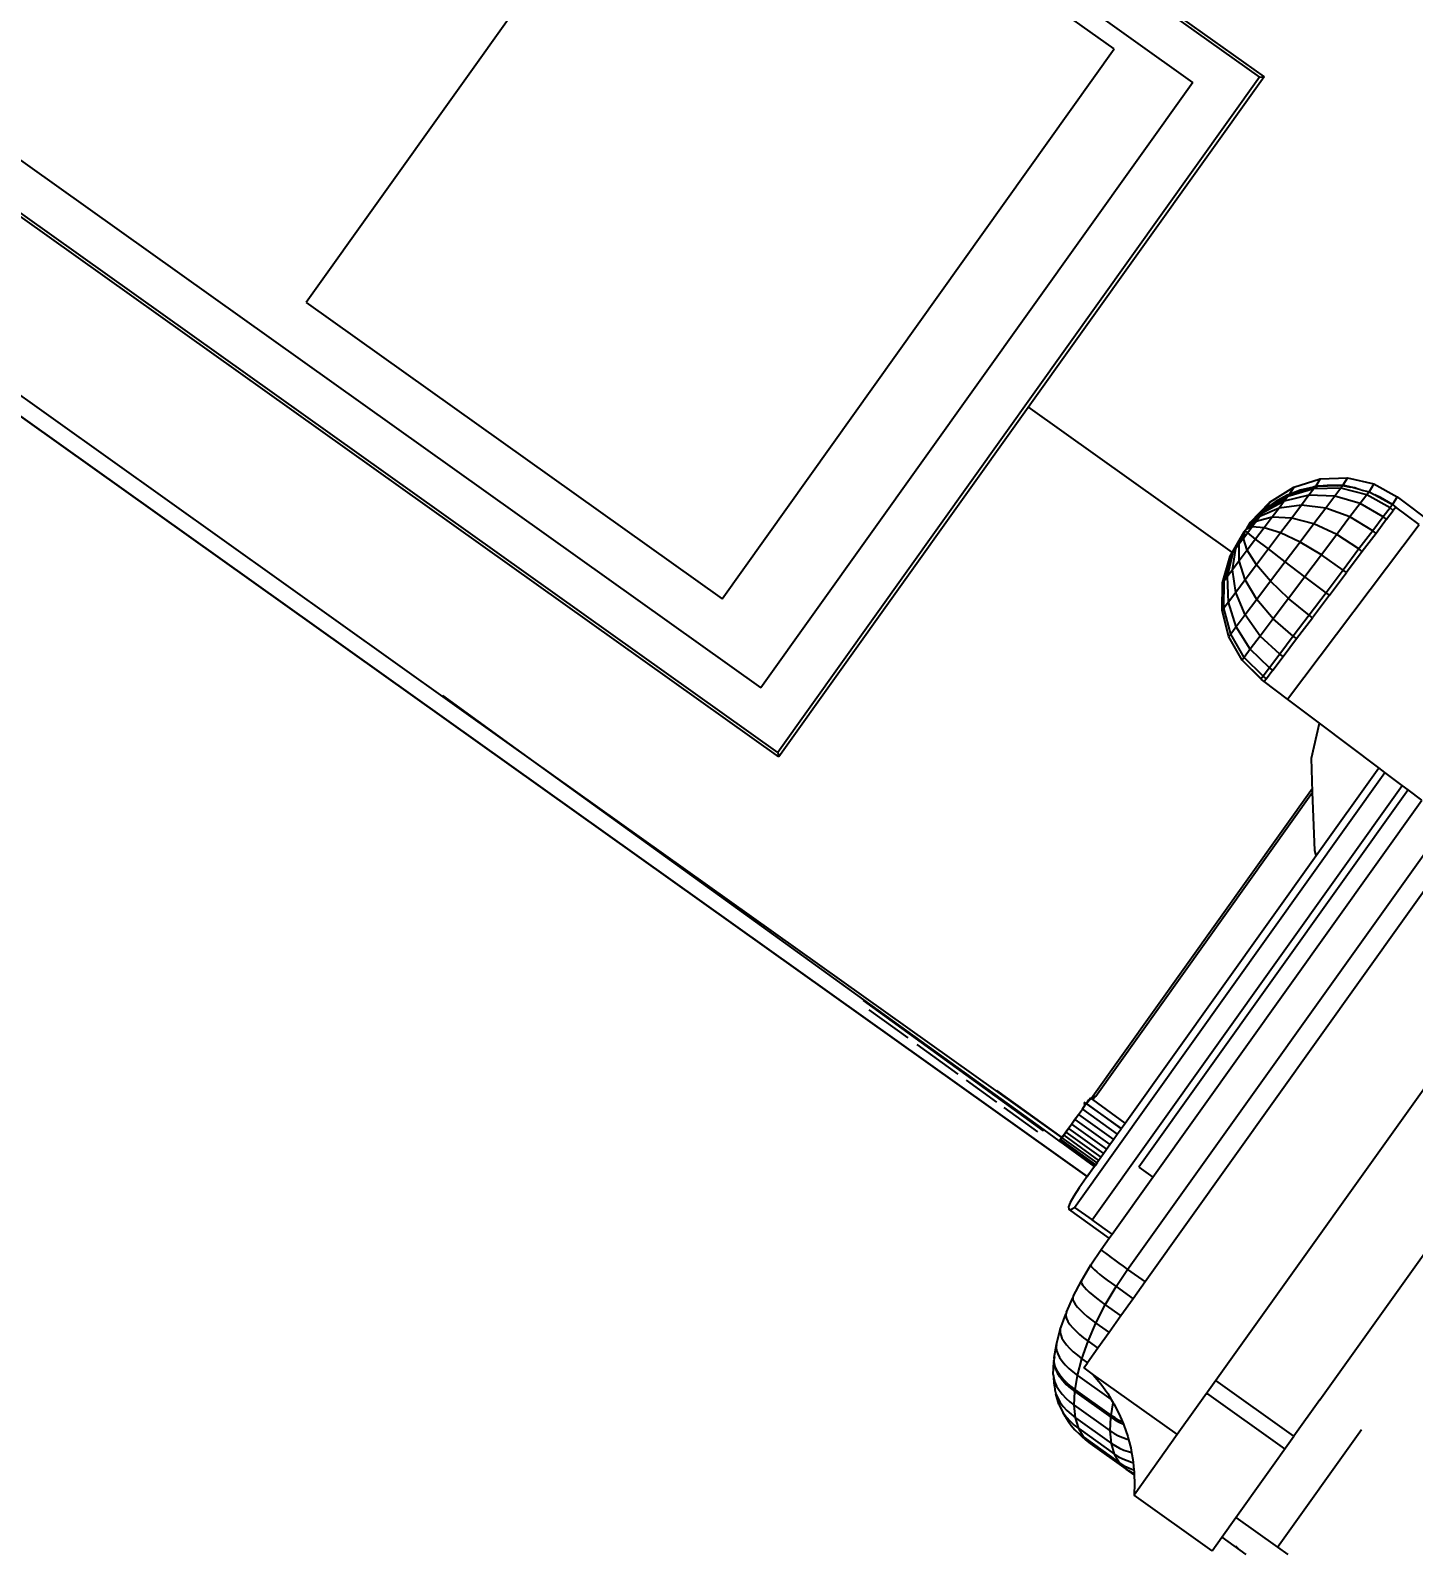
# Model space of a CAD drawing. Header units: metres. Extents: x 141303 to 146299, y 125960 to 127091.
# Drawn here: x 146021.038 to 146021.666, y 126150.407 to 126151.099 of the extents above; entities that cross this region are included whole.
import ezdxf

# ---------------------------------------------------------------- set-up
doc = ezdxf.new("R2010")
doc.units = ezdxf.units.M
doc.header["$MEASUREMENT"] = 0
for name, color, linetype in [('DIMENSION', 50, 'Continuous'), ('Edges', 7, 'Continuous'), ('FURNITURE', 6, 'Continuous')]:
    doc.layers.add(name, color=color, linetype=linetype)
doc.styles.get("Standard").update_dxf_attribs({"font": 'arial.ttf'})
doc.dimstyles.get("Standard").update_dxf_attribs({"dimtxt": 0.18, "dimasz": 0.18, "dimexe": 0.18, "dimexo": 0.0625, "dimgap": 0.09, "dimtad": 0, "dimtih": 1, "dimtoh": 1, "dimdec": 4, "dimzin": 0, "dimdsep": 46, "dimtxsty": 'Standard', "dimcen": 0.09, "dimadec": 0, "dimazin": 0, "dimtfac": 1, "dimtdec": 4, "dimtofl": 0, "dimtmove": 0, "dimatfit": 3, "dimfxl": 1, "dimtolj": 1, "dimtzin": 0, "dimarcsym": 0})

# ---------------------------------------------------------------- blocks, each defined once
blk = doc.blocks.new('ultrasound machine pl')
at = {"layer": 'Edges'}
for p, q in [((144.487, 115.723), (144.487, 154.108)), ((144.564, 115.815), (144.564, 154.015)), ((166.217, 154.015), (166.217, 115.815)), ((166.294, 154.108), (166.294, 115.723)), ((145.681, 152.68), (145.681, 117.151)), ((165.1, 117.151), (165.1, 152.68)), ((140.236, 152.591), (140.24, 102.814)), ((140.24, 102.814), (140.243, 152.593)), ((140.24, 102.814), (140.24, 152.592)), ((140.682, 121.64), (140.682, 146.981)), ((164.618, 132.652), (146.989, 132.652)), ((146.989, 132.652), (146.989, 119.329)), ((164.618, 119.329), (164.618, 132.652)), ((140.696, 123.797), (140.682, 121.64)), ((140.682, 121.64), (140.609, 110.242)), ((140.682, 103.947), (140.682, 121.64)), ((146.989, 119.329), (164.618, 119.329)), ((165.1, 117.151), (145.681, 117.151)), ((144.564, 115.815), (144.487, 115.723)), ((166.294, 115.723), (144.487, 115.723)), ((166.217, 115.815), (144.564, 115.815)), ((155.699, 115.743), (155.699, 109.191)), ((166.217, 115.815), (166.294, 115.723)), ((140.584, 110.242), (140.547, 104.442)), ((140.609, 110.242), (140.571, 104.442)), ((140.609, 110.242), (140.584, 110.242)), ((140.477, 109.98), (140.468, 108.73)), ((154.319, 108.527), (154.911, 108.935)), ((154.395, 108.525), (154.978, 108.933)), ((154.591, 108.52), (155.117, 108.929)), ((154.907, 108.512), (155.34, 108.923)), ((154.911, 108.935), (155.594, 109.181)), ((154.978, 108.933), (154.911, 108.935)), ((154.978, 108.933), (155.65, 109.18)), ((155.117, 108.929), (154.978, 108.933)), ((155.117, 108.929), (155.722, 109.178)), ((155.34, 108.923), (155.117, 108.929)), ((155.321, 108.501), (155.633, 108.916)), ((155.34, 108.923), (155.838, 109.175)), ((155.633, 108.916), (155.34, 108.923)), ((155.594, 109.181), (156.322, 109.251)), ((155.65, 109.18), (155.594, 109.181)), ((155.633, 108.916), (155.99, 109.171)), ((155.975, 108.906), (155.633, 108.916)), ((155.65, 109.18), (156.345, 109.247)), ((155.722, 109.178), (155.65, 109.18)), ((155.722, 109.178), (156.345, 109.247)), ((155.838, 109.175), (155.722, 109.178)), ((155.805, 108.488), (155.975, 108.906)), ((155.838, 109.175), (156.345, 109.247)), ((155.99, 109.171), (155.838, 109.175)), ((155.975, 108.906), (156.167, 109.166)), ((156.343, 108.897), (155.975, 108.906)), ((155.99, 109.171), (156.345, 109.247)), ((156.167, 109.166), (155.99, 109.171)), ((156.167, 109.166), (156.368, 109.249)), ((156.357, 109.161), (156.167, 109.166)), ((156.345, 109.247), (156.322, 109.251)), ((156.326, 108.474), (156.343, 108.897)), ((156.343, 108.897), (156.357, 109.161)), ((156.713, 108.887), (156.343, 108.897)), ((156.345, 109.247), (156.348, 109.247)), ((156.348, 109.247), (156.368, 109.249)), ((156.357, 109.161), (156.368, 109.249)), ((156.549, 109.156), (156.357, 109.161)), ((156.368, 109.249), (156.371, 109.249)), ((156.371, 109.249), (156.376, 109.248)), ((156.376, 109.248), (156.385, 109.247)), ((156.41, 109.247), (156.385, 109.247)), ((156.882, 109.147), (156.385, 109.247)), ((156.727, 109.151), (156.385, 109.247)), ((156.549, 109.156), (156.385, 109.247)), ((156.42, 109.248), (156.41, 109.247)), ((156.438, 109.246), (156.42, 109.248)), ((156.608, 109.265), (156.438, 109.246)), ((157.076, 109.142), (156.438, 109.246)), ((156.728, 109.229), (156.438, 109.246)), ((157, 109.144), (156.438, 109.246)), ((156.727, 109.151), (156.549, 109.156)), ((156.713, 108.887), (156.549, 109.156)), ((156.608, 109.265), (157.343, 109.157)), ((156.882, 109.147), (156.727, 109.151)), ((157.058, 108.878), (156.727, 109.151)), ((157.082, 109.161), (156.728, 109.229)), ((157, 109.144), (156.882, 109.147)), ((157.355, 108.87), (156.882, 109.147)), ((157.076, 109.142), (157, 109.144)), ((157.585, 108.864), (157, 109.144)), ((157.731, 108.86), (157.076, 109.142)), ((157.103, 109.142), (157.076, 109.142)), ((157.136, 109.144), (157.082, 109.161)), ((157.103, 109.142), (157.783, 108.859)), ((157.343, 109.157), (157.136, 109.144)), ((157.425, 109.048), (157.136, 109.144)), ((157.343, 109.157), (158.023, 108.874)), ((157.75, 108.891), (157.425, 109.048)), ((157.798, 108.86), (157.75, 108.891)), ((153.859, 107.987), (154.319, 108.527)), ((153.942, 107.985), (154.395, 108.525)), ((154.182, 107.979), (154.591, 108.52)), ((154.395, 108.525), (154.319, 108.527)), ((154.591, 108.52), (154.395, 108.525)), ((154.569, 107.968), (154.907, 108.512)), ((154.907, 108.512), (154.591, 108.52)), ((155.321, 108.501), (154.907, 108.512)), ((155.076, 107.955), (155.321, 108.501)), ((155.805, 108.488), (155.321, 108.501)), ((157.058, 108.878), (156.713, 108.887)), ((156.848, 108.46), (156.713, 108.887)), ((157.355, 108.87), (157.058, 108.878)), ((157.336, 108.447), (157.058, 108.878)), ((157.585, 108.864), (157.355, 108.87)), ((157.757, 108.436), (157.355, 108.87)), ((157.731, 108.86), (157.585, 108.864)), ((158.081, 108.428), (157.585, 108.864)), ((158.288, 108.422), (157.731, 108.86)), ((157.783, 108.859), (157.731, 108.86)), ((157.783, 108.859), (158.347, 108.431)), ((157.804, 108.86), (157.798, 108.86)), ((157.8, 108.858), (157.798, 108.86)), ((157.804, 108.86), (157.8, 108.858)), ((157.809, 108.858), (157.804, 108.86)), ((158.023, 108.874), (157.809, 108.858)), ((157.862, 108.817), (157.809, 108.858)), ((158.051, 108.693), (157.862, 108.817)), ((158.023, 108.874), (158.602, 108.436)), ((158.324, 108.457), (158.051, 108.693)), ((140.458, 107.101), (140.466, 108.424)), ((155.669, 107.939), (155.805, 108.488)), ((156.326, 108.474), (155.805, 108.488)), ((156.306, 107.922), (156.326, 108.474)), ((156.848, 108.46), (156.326, 108.474)), ((157.336, 108.447), (156.848, 108.46)), ((156.946, 107.905), (156.848, 108.46)), ((157.757, 108.436), (157.336, 108.447)), ((157.544, 107.89), (157.336, 108.447)), ((158.081, 108.428), (157.757, 108.436)), ((158.059, 107.876), (157.757, 108.436)), ((158.288, 108.422), (158.081, 108.428)), ((158.456, 107.865), (158.081, 108.428)), ((158.709, 107.859), (158.288, 108.422)), ((158.361, 108.42), (158.288, 108.422)), ((158.347, 108.431), (158.324, 108.457)), ((158.377, 108.42), (158.324, 108.457)), ((158.347, 108.431), (158.361, 108.42)), ((158.377, 108.42), (158.361, 108.42)), ((158.361, 108.42), (158.393, 108.38)), ((158.602, 108.436), (158.377, 108.42)), ((158.496, 108.264), (158.377, 108.42)), ((158.714, 107.966), (158.393, 108.38)), ((158.496, 108.264), (158.393, 108.38)), ((158.564, 108.187), (158.496, 108.264)), ((158.644, 108.07), (158.564, 108.187)), ((158.602, 108.436), (159.04, 107.872)), ((153.562, 107.351), (153.859, 107.987)), ((153.649, 107.349), (153.942, 107.985)), ((153.942, 107.985), (153.859, 107.987)), ((153.917, 107.342), (154.182, 107.979)), ((154.182, 107.979), (153.942, 107.985)), ((154.569, 107.968), (154.182, 107.979)), ((154.349, 107.33), (154.569, 107.968)), ((155.076, 107.955), (154.569, 107.968)), ((154.914, 107.315), (155.076, 107.955)), ((155.669, 107.939), (155.076, 107.955)), ((155.575, 107.298), (155.669, 107.939)), ((156.306, 107.922), (155.669, 107.939)), ((156.286, 107.279), (156.306, 107.922)), ((156.946, 107.905), (156.306, 107.922)), ((157.544, 107.89), (156.946, 107.905)), ((157, 107.26), (156.946, 107.905)), ((158.059, 107.876), (157.544, 107.89)), ((157.666, 107.242), (157.544, 107.89)), ((158.456, 107.865), (158.059, 107.876)), ((158.241, 107.227), (158.059, 107.876)), ((158.709, 107.859), (158.456, 107.865)), ((158.684, 107.216), (158.456, 107.865)), ((158.806, 107.857), (158.644, 108.07)), ((158.714, 107.966), (158.644, 108.07)), ((158.966, 107.208), (158.709, 107.859)), ((158.8, 107.856), (158.709, 107.859)), ((158.714, 107.966), (158.8, 107.856)), ((158.806, 107.857), (158.8, 107.856)), ((158.8, 107.856), (158.874, 107.675)), ((159.04, 107.872), (158.806, 107.857)), ((158.903, 107.617), (158.806, 107.857)), ((159.04, 107.872), (159.307, 107.221)), ((153.448, 106.662), (153.563, 107.333)), ((153.451, 106.662), (153.563, 107.333)), ((153.537, 106.66), (153.649, 107.349)), ((153.649, 107.349), (153.562, 107.351)), ((153.563, 107.333), (153.562, 107.351)), ((153.917, 107.342), (153.649, 107.349)), ((153.815, 106.653), (153.917, 107.342)), ((154.349, 107.33), (153.917, 107.342)), ((154.261, 106.641), (154.349, 107.33)), ((154.914, 107.315), (154.349, 107.33)), ((154.846, 106.625), (154.914, 107.315)), ((155.575, 107.298), (154.914, 107.315)), ((158.876, 107.67), (158.874, 107.675)), ((158.903, 107.617), (158.876, 107.67)), ((158.929, 107.566), (158.903, 107.617)), ((158.96, 107.475), (158.903, 107.617)), ((158.96, 107.475), (158.929, 107.566)), ((158.983, 107.411), (158.96, 107.475)), ((158.983, 107.411), (159.067, 107.205)), ((155.531, 106.607), (155.575, 107.298)), ((156.286, 107.279), (155.575, 107.298)), ((156.267, 106.588), (156.286, 107.279)), ((157, 107.26), (156.286, 107.279)), ((157.666, 107.242), (157, 107.26)), ((157.005, 106.568), (157, 107.26)), ((158.241, 107.227), (157.666, 107.242)), ((157.696, 106.55), (157.666, 107.242)), ((158.684, 107.216), (158.241, 107.227)), ((158.29, 106.534), (158.241, 107.227)), ((158.966, 107.208), (158.684, 107.216)), ((158.75, 106.522), (158.684, 107.216)), ((159.041, 106.514), (158.966, 107.208)), ((159.067, 107.205), (158.966, 107.208)), ((159.307, 107.221), (159.067, 107.205)), ((159.067, 107.205), (159.087, 107.033)), ((159.09, 107.018), (159.087, 107.033)), ((159.12, 106.872), (159.09, 107.018)), ((159.09, 107.018), (159.146, 106.512)), ((159.307, 107.221), (159.386, 106.527)), ((140.45, 105.862), (140.456, 106.841)), ((153.425, 105.794), (153.447, 106.554)), ((153.447, 106.554), (153.448, 106.644)), ((153.536, 106.551), (153.447, 106.554)), ((153.448, 106.644), (153.448, 106.662)), ((153.451, 106.662), (153.448, 106.662)), ((153.537, 106.66), (153.451, 106.662)), ((153.536, 106.551), (153.537, 106.66)), ((153.813, 106.544), (153.536, 106.551)), ((153.815, 106.653), (153.537, 106.66)), ((153.813, 106.544), (153.815, 106.653)), ((153.813, 106.544), (154.26, 106.532)), ((154.261, 106.641), (153.815, 106.653)), ((154.26, 106.532), (154.261, 106.641)), ((154.26, 106.532), (154.845, 106.517)), ((154.846, 106.625), (154.261, 106.641)), ((154.845, 106.517), (154.846, 106.625)), ((154.845, 106.517), (155.528, 106.498)), ((155.531, 106.607), (154.846, 106.625)), ((155.528, 106.498), (155.531, 106.607)), ((156.267, 106.588), (155.531, 106.607)), ((156.264, 106.479), (156.267, 106.588)), ((157.005, 106.568), (156.267, 106.588)), ((157.002, 106.459), (157.005, 106.568)), ((157.696, 106.55), (157.005, 106.568)), ((157.692, 106.441), (157.696, 106.55)), ((158.29, 106.534), (157.696, 106.55)), ((158.286, 106.425), (158.29, 106.534)), ((158.75, 106.522), (158.29, 106.534)), ((158.745, 106.413), (158.75, 106.522)), ((159.041, 106.514), (158.75, 106.522)), ((159.037, 106.406), (159.041, 106.514)), ((159.146, 106.512), (159.041, 106.514)), ((159.146, 106.512), (159.12, 106.872)), ((159.146, 106.512), (159.141, 106.403)), ((159.386, 106.527), (159.146, 106.512)), ((159.386, 106.527), (159.355, 105.345)), ((156.264, 106.479), (155.528, 106.498)), ((156.264, 106.479), (157.002, 106.459)), ((157.692, 106.441), (157.002, 106.459)), ((158.286, 106.425), (157.692, 106.441)), ((158.745, 106.413), (158.286, 106.425)), ((158.745, 106.413), (159.037, 106.406)), ((159.141, 106.403), (159.037, 106.406)), ((159.123, 105.643), (159.141, 106.403)), ((140.696, 106.042), (140.683, 103.938)), ((153.397, 104.749), (153.425, 105.794)), ((153.425, 105.794), (159.123, 105.643)), ((140.441, 104.534), (140.448, 105.619)), ((152.533, 104.391), (153.397, 104.749)), ((153.346, 102.815), (153.397, 104.749)), ((140.571, 104.442), (140.547, 104.442)), ((140.571, 104.442), (140.568, 103.957)), ((151.823, 103.847), (152.533, 104.391)), ((140.568, 103.938), (140.561, 102.815)), ((140.568, 103.957), (140.568, 103.947)), ((140.568, 103.947), (140.568, 103.938)), ((140.568, 103.947), (140.682, 103.947)), ((140.568, 103.947), (140.582, 103.947)), ((140.568, 103.938), (140.582, 103.938)), ((140.582, 103.938), (140.575, 102.815)), ((140.582, 103.947), (140.582, 103.938)), ((140.582, 103.947), (140.619, 103.947)), ((140.582, 103.938), (140.619, 103.938)), ((140.619, 103.938), (140.612, 102.815)), ((140.619, 103.947), (140.619, 103.938)), ((140.619, 103.947), (140.679, 103.946)), ((140.619, 103.938), (140.679, 103.938)), ((140.679, 103.938), (140.671, 102.815)), ((140.679, 103.946), (140.679, 103.938)), ((140.679, 103.946), (140.76, 103.946)), ((140.679, 103.938), (140.682, 103.938)), ((140.682, 103.947), (140.696, 103.947)), ((140.682, 103.938), (140.682, 103.947)), ((140.682, 103.938), (140.76, 103.938)), ((140.76, 103.938), (140.753, 102.815)), ((140.76, 103.946), (140.76, 103.938)), ((140.76, 103.946), (140.861, 103.945)), ((140.76, 103.938), (140.861, 103.938)), ((140.861, 103.938), (140.854, 102.815)), ((140.861, 103.945), (140.861, 103.938)), ((140.861, 103.945), (140.981, 103.944)), ((140.861, 103.938), (140.981, 103.938)), ((140.981, 103.938), (140.974, 102.815)), ((140.981, 103.944), (140.981, 103.938)), ((140.981, 103.944), (141.117, 103.942)), ((140.981, 103.938), (141.117, 103.938)), ((141.117, 103.938), (141.11, 102.815)), ((141.117, 103.942), (141.117, 103.938)), ((141.117, 103.942), (141.268, 103.941)), ((141.117, 103.938), (141.268, 103.938)), ((141.268, 103.938), (141.261, 102.815)), ((141.268, 103.941), (141.268, 103.938)), ((141.268, 103.941), (141.43, 103.938)), ((141.268, 103.938), (141.43, 103.938)), ((141.43, 103.938), (141.423, 102.815)), ((141.43, 103.938), (141.601, 103.938)), ((141.601, 103.938), (141.594, 102.815)), ((141.601, 103.938), (141.732, 103.938)), ((141.788, 103.984), (141.732, 103.984)), ((141.732, 103.984), (141.732, 103.938)), ((141.732, 103.938), (141.778, 103.938)), ((141.778, 103.914), (141.771, 102.815)), ((141.778, 103.938), (141.893, 103.938)), ((141.778, 103.914), (141.778, 103.938)), ((141.778, 103.938), (141.958, 103.913)), ((141.778, 102.815), (141.778, 103.914)), ((141.893, 103.938), (141.958, 103.935)), ((141.951, 102.815), (141.958, 103.863)), ((141.958, 103.913), (141.958, 103.935)), ((141.958, 103.863), (141.958, 103.913)), ((141.958, 103.913), (151.909, 103.913)), ((141.958, 103.871), (142.073, 103.868)), ((141.958, 103.863), (142.073, 103.847)), ((142.073, 103.847), (151.823, 103.847)), ((150.613, 102.918), (151.823, 103.847)), ((139.312, 102.75), (139.265, 102.711)), ((139.265, 102.711), (139.292, 102.664)), ((139.265, 101.411), (139.265, 102.711)), ((139.292, 102.664), (139.392, 102.611)), ((139.431, 102.781), (139.312, 102.75)), ((139.392, 102.611), (153.341, 102.611)), ((139.392, 102.611), (139.392, 102.047)), ((139.62, 102.802), (139.431, 102.781)), ((139.875, 102.814), (139.62, 102.802)), ((140.19, 102.815), (139.875, 102.814)), ((140.24, 102.814), (140.19, 102.815)), ((140.24, 102.814), (140.236, 102.802)), ((140.243, 102.802), (140.24, 102.814)), ((140.24, 102.802), (140.24, 102.814)), ((140.243, 102.814), (140.24, 102.814)), ((140.243, 102.814), (140.561, 102.815)), ((140.56, 102.807), (140.243, 102.814)), ((140.561, 102.815), (140.56, 102.807)), ((140.56, 102.807), (140.561, 102.802)), ((140.574, 102.802), (140.56, 102.807)), ((140.561, 102.815), (140.575, 102.815)), ((140.574, 102.802), (140.575, 102.815)), ((140.612, 102.802), (140.574, 102.802)), ((140.575, 102.815), (140.612, 102.815)), ((140.612, 102.815), (140.671, 102.815)), ((140.612, 102.802), (140.612, 102.815)), ((140.671, 102.802), (140.612, 102.802)), ((140.671, 102.815), (140.671, 102.802)), ((140.671, 102.815), (140.753, 102.815)), ((140.684, 102.802), (140.671, 102.802)), ((140.753, 102.815), (140.752, 102.802)), ((140.753, 102.815), (140.854, 102.815)), ((140.854, 102.815), (140.854, 102.802)), ((140.854, 102.815), (140.974, 102.815)), ((140.974, 102.815), (140.974, 102.802)), ((140.974, 102.815), (141.11, 102.815)), ((141.11, 102.815), (141.11, 102.802)), ((141.11, 102.815), (141.261, 102.815)), ((141.261, 102.815), (141.261, 102.802)), ((141.261, 102.815), (141.423, 102.815)), ((141.423, 102.815), (141.423, 102.802)), ((141.423, 102.815), (141.594, 102.815)), ((141.594, 102.815), (141.594, 102.802)), ((141.594, 102.815), (141.771, 102.815)), ((141.771, 102.815), (141.771, 102.802)), ((141.771, 102.815), (141.778, 102.815)), ((141.778, 102.802), (141.778, 102.815)), ((141.778, 102.815), (141.785, 102.815)), ((141.785, 102.815), (141.951, 102.815)), ((141.951, 102.802), (141.951, 102.815)), ((141.951, 102.815), (150.534, 102.815)), ((150.524, 102.802), (150.534, 102.815)), ((150.534, 102.815), (150.613, 102.918)), ((150.534, 102.815), (153.346, 102.815)), ((153.326, 102.047), (153.341, 102.611)), ((153.341, 102.611), (153.346, 102.815)), ((139.392, 102.047), (153.326, 102.047)), ((139.392, 101.411), (139.392, 102.047)), ((153.321, 101.858), (141.221, 101.858)), ((141.221, 101.858), (141.221, 101.411)), ((153.309, 101.411), (153.321, 101.858)), ((153.321, 101.858), (153.326, 102.047)), ((137.475, 101.289), (137.935, 101.356)), ((137.91, 101.348), (137.887, 101.319)), ((137.935, 101.356), (137.91, 101.348)), ((137.935, 101.356), (138.412, 101.397)), ((138.387, 101.362), (138.376, 101.314)), ((138.399, 101.39), (138.387, 101.362)), ((138.412, 101.397), (138.399, 101.39)), ((138.412, 101.397), (138.894, 101.411)), ((138.418, 101.39), (138.412, 101.397)), ((138.888, 101.376), (138.885, 101.329)), ((138.891, 101.404), (138.888, 101.376)), ((138.894, 101.411), (138.891, 101.404)), ((138.896, 101.404), (138.894, 101.411)), ((138.894, 101.411), (139.265, 101.411)), ((139.265, 101.404), (139.265, 101.411)), ((139.265, 101.411), (139.392, 101.411)), ((139.392, 101.404), (139.392, 101.411)), ((139.392, 101.411), (141.221, 101.411)), ((141.221, 101.411), (141.221, 101.404)), ((141.221, 101.411), (153.309, 101.411)), ((136.203, 100.922), (136.577, 101.064)), ((136.47, 100.974), (136.423, 100.9)), ((136.521, 101.029), (136.47, 100.974)), ((136.577, 101.064), (136.521, 101.029)), ((136.577, 101.064), (136.991, 101.184)), ((136.865, 101.028), (136.832, 100.94)), ((136.903, 101.099), (136.865, 101.028)), ((136.946, 101.151), (136.903, 101.099)), ((136.991, 101.184), (136.946, 101.151)), ((137.04, 101.196), (136.991, 101.184)), ((137.046, 101.195), (137.04, 101.196)), ((137.046, 101.195), (137.438, 101.279)), ((137.316, 101.043), (137.294, 100.94)), ((137.342, 101.129), (137.316, 101.043)), ((137.371, 101.198), (137.342, 101.129)), ((137.403, 101.248), (137.371, 101.198)), ((137.438, 101.279), (137.403, 101.248)), ((137.475, 101.289), (137.438, 101.279)), ((137.813, 101.016), (137.801, 100.899)), ((137.828, 101.117), (137.813, 101.016)), ((137.845, 101.203), (137.828, 101.117)), ((137.865, 101.271), (137.845, 101.203)), ((137.887, 101.319), (137.865, 101.271)), ((138.344, 100.946), (138.34, 100.817)), ((138.35, 101.062), (138.344, 100.946)), ((138.357, 101.163), (138.35, 101.062)), ((138.366, 101.248), (138.357, 101.163)), ((138.376, 101.314), (138.366, 101.248)), ((138.877, 100.961), (138.876, 100.832)), ((138.879, 101.077), (138.877, 100.961)), ((138.881, 101.178), (138.879, 101.077)), ((138.883, 101.262), (138.881, 101.178)), ((138.885, 101.329), (138.883, 101.262)), ((135.518, 100.535), (135.796, 100.715)), ((135.666, 100.572), (135.611, 100.475)), ((135.646, 100.495), (135.698, 100.59)), ((135.696, 100.611), (135.666, 100.572)), ((135.728, 100.652), (135.696, 100.611)), ((135.715, 100.613), (135.696, 100.611)), ((135.698, 100.59), (135.715, 100.613)), ((135.715, 100.613), (135.757, 100.669)), ((135.796, 100.715), (135.728, 100.652)), ((135.757, 100.669), (135.822, 100.729)), ((135.822, 100.729), (135.796, 100.715)), ((135.871, 100.759), (135.822, 100.729)), ((135.871, 100.759), (135.892, 100.771)), ((135.903, 100.769), (135.871, 100.759)), ((135.892, 100.771), (136.203, 100.922)), ((135.892, 100.771), (135.931, 100.782)), ((135.937, 100.548), (135.906, 100.427)), ((135.977, 100.657), (135.937, 100.548)), ((136.024, 100.75), (135.977, 100.657)), ((136.078, 100.826), (136.024, 100.75)), ((136.138, 100.884), (136.078, 100.826)), ((136.203, 100.922), (136.138, 100.884)), ((136.321, 100.584), (136.301, 100.452)), ((136.348, 100.704), (136.321, 100.584)), ((136.383, 100.81), (136.348, 100.704)), ((136.423, 100.9), (136.383, 100.81)), ((136.765, 100.586), (136.755, 100.446)), ((136.781, 100.717), (136.765, 100.586)), ((136.803, 100.835), (136.781, 100.717)), ((136.832, 100.94), (136.803, 100.835)), ((137.257, 100.553), (137.255, 100.405)), ((137.265, 100.693), (137.257, 100.553)), ((137.277, 100.822), (137.265, 100.693)), ((137.294, 100.94), (137.277, 100.822)), ((137.788, 100.63), (137.786, 100.483)), ((137.793, 100.77), (137.788, 100.63)), ((137.801, 100.899), (137.793, 100.77)), ((138.337, 100.677), (138.336, 100.53)), ((138.336, 100.53), (138.876, 100.545)), ((138.34, 100.817), (138.337, 100.677)), ((138.876, 100.832), (138.876, 100.693)), ((138.876, 100.693), (138.876, 100.545)), ((138.876, 100.545), (138.876, 99.986)), ((138.876, 100.545), (173.72, 100.545)), ((134.972, 99.964), (135.143, 100.181)), ((135.143, 100.181), (135.081, 100.078)), ((135.214, 100.268), (135.143, 100.181)), ((135.292, 100.337), (135.214, 100.268)), ((135.271, 100.174), (135.232, 100.049)), ((135.32, 100.287), (135.271, 100.174)), ((135.292, 100.337), (135.445, 100.469)), ((135.378, 100.386), (135.32, 100.287)), ((135.445, 100.469), (135.378, 100.386)), ((135.518, 100.535), (135.445, 100.469)), ((135.529, 100.24), (135.502, 100.106)), ((135.544, 100.292), (135.529, 100.24)), ((135.543, 100.128), (135.568, 100.262)), ((135.566, 100.364), (135.544, 100.292)), ((135.544, 100.292), (135.594, 100.355)), ((135.593, 100.432), (135.566, 100.364)), ((135.568, 100.262), (135.594, 100.355)), ((135.611, 100.475), (135.593, 100.432)), ((135.62, 100.43), (135.593, 100.432)), ((135.594, 100.355), (135.603, 100.385)), ((135.603, 100.385), (135.62, 100.43)), ((135.62, 100.43), (135.646, 100.495)), ((135.864, 100.004), (136.285, 100.163)), ((135.868, 100.152), (135.864, 100.004)), ((135.882, 100.294), (135.868, 100.152)), ((135.906, 100.427), (135.882, 100.294)), ((136.289, 100.311), (136.285, 100.163)), ((136.285, 100.163), (136.751, 100.298)), ((136.285, 100.163), (136.285, 99.986)), ((136.301, 100.452), (136.289, 100.311)), ((136.755, 100.446), (136.751, 100.298)), ((136.751, 100.298), (137.255, 100.405)), ((136.751, 100.298), (136.751, 99.986)), ((137.255, 100.405), (137.786, 100.483)), ((137.255, 100.405), (137.255, 99.986)), ((137.786, 100.483), (138.336, 100.53)), ((137.786, 100.483), (137.786, 99.986)), ((138.336, 100.53), (138.336, 99.986)), ((134.908, 99.858), (134.853, 99.739)), ((134.972, 99.964), (134.908, 99.858)), ((134.988, 99.834), (134.957, 99.697)), ((135.029, 99.962), (134.988, 99.834)), ((135.081, 100.078), (135.029, 99.962)), ((135.181, 99.62), (135.481, 99.814)), ((135.187, 99.769), (135.181, 99.62)), ((135.204, 99.913), (135.187, 99.769)), ((135.232, 100.049), (135.204, 99.913)), ((135.486, 99.963), (135.481, 99.814)), ((135.481, 99.814), (135.522, 99.837)), ((135.481, 99.814), (135.481, 98.661)), ((135.502, 100.106), (135.486, 99.963)), ((135.502, 100.106), (135.543, 100.128)), ((135.522, 99.837), (135.864, 100.004)), ((135.527, 99.986), (135.522, 99.837)), ((135.522, 99.837), (135.522, 98.684)), ((135.543, 100.128), (135.527, 99.986)), ((135.864, 100.004), (135.864, 98.921)), ((136.117, 99.986), (136.117, 99.681)), ((136.117, 99.986), (136.285, 99.986)), ((136.751, 99.986), (136.285, 99.986)), ((137.255, 99.986), (136.751, 99.986)), ((137.786, 99.986), (137.255, 99.986)), ((138.336, 99.986), (137.786, 99.986)), ((138.876, 99.986), (138.336, 99.986)), ((173.72, 99.986), (138.876, 99.986)), ((134.702, 99.374), (134.669, 99.233)), ((134.746, 99.507), (134.702, 99.374)), ((134.802, 99.629), (134.746, 99.507)), ((134.752, 99.174), (134.933, 99.403)), ((134.778, 99.469), (134.759, 99.323)), ((134.81, 99.608), (134.778, 99.469)), ((134.804, 99.631), (134.802, 99.629)), ((134.804, 99.631), (134.853, 99.739)), ((134.853, 99.739), (134.81, 99.608)), ((134.933, 99.403), (135.181, 99.62)), ((134.939, 99.552), (134.933, 99.403)), ((134.933, 99.403), (134.933, 98.25)), ((134.957, 99.697), (134.939, 99.552)), ((135.181, 99.62), (135.181, 98.467)), ((136.037, 99.381), (135.936, 99.088)), ((136.117, 99.681), (136.037, 99.381)), ((136.117, 99.681), (136.117, 96.986)), ((134.634, 99.002), (134.614, 98.854)), ((134.642, 99.036), (134.634, 99.002)), ((134.642, 99.036), (134.65, 99.086)), ((134.643, 98.936), (134.752, 99.174)), ((134.65, 99.086), (134.643, 98.936)), ((134.669, 99.233), (134.65, 99.086)), ((134.759, 99.323), (134.752, 99.174)), ((134.752, 99.174), (134.752, 98.021)), ((135.936, 99.088), (135.864, 98.921)), ((134.608, 98.704), (134.643, 98.936)), ((134.614, 98.854), (134.608, 98.704)), ((134.608, 98.704), (134.608, 97.551)), ((134.643, 98.936), (134.643, 97.783)), ((135.181, 98.467), (135.481, 98.661)), ((135.522, 98.684), (135.481, 98.661)), ((135.481, 98.661), (135.487, 98.537)), ((135.522, 98.684), (135.825, 98.832)), ((135.528, 98.56), (135.522, 98.684)), ((135.541, 98.436), (135.528, 98.56)), ((135.813, 98.803), (135.67, 98.528)), ((135.825, 98.832), (135.813, 98.803)), ((135.864, 98.921), (135.825, 98.832)), ((134.752, 98.021), (134.933, 98.25)), ((134.933, 98.25), (135.181, 98.467)), ((134.933, 98.25), (134.939, 98.127)), ((135.181, 98.467), (135.187, 98.344)), ((135.187, 98.344), (135.202, 98.221)), ((135.202, 98.221), (135.226, 98.1)), ((135.508, 98.264), (135.326, 98.012)), ((135.487, 98.537), (135.501, 98.413)), ((135.501, 98.413), (135.523, 98.291)), ((135.523, 98.291), (135.508, 98.264)), ((135.557, 98.344), (135.523, 98.291)), ((135.557, 98.344), (135.541, 98.436)), ((135.67, 98.528), (135.557, 98.344)), ((134.608, 97.551), (134.643, 97.783)), ((134.643, 97.783), (134.752, 98.021)), ((134.643, 97.783), (134.65, 97.661)), ((134.752, 98.021), (134.759, 97.898)), ((134.759, 97.898), (134.776, 97.777)), ((134.776, 97.777), (134.803, 97.659)), ((134.939, 98.127), (134.955, 98.005)), ((134.955, 98.005), (134.981, 97.885)), ((134.981, 97.885), (135.015, 97.77)), ((135.015, 97.77), (135.046, 97.691)), ((135.127, 97.774), (135.046, 97.691)), ((135.271, 97.947), (135.127, 97.774)), ((135.226, 98.1), (135.258, 97.983)), ((135.258, 97.983), (135.271, 97.947)), ((135.326, 98.012), (135.271, 97.947)), ((134.608, 97.29), (134.608, 97.551)), ((134.608, 97.551), (134.614, 97.429)), ((134.614, 97.429), (134.632, 97.309)), ((134.65, 97.661), (134.667, 97.541)), ((134.667, 97.541), (134.694, 97.424)), ((134.711, 97.374), (134.68, 97.345)), ((134.694, 97.424), (134.711, 97.374)), ((134.857, 97.503), (134.711, 97.374)), ((134.803, 97.659), (134.839, 97.545)), ((134.839, 97.545), (134.857, 97.503)), ((134.911, 97.552), (134.857, 97.503)), ((135.046, 97.691), (134.911, 97.552)), ((134.434, 97.156), (134.175, 96.986)), ((134.175, 94.486), (134.175, 96.986)), ((136.117, 96.986), (134.175, 96.986)), ((134.608, 97.29), (134.434, 97.156)), ((134.632, 97.309), (134.608, 97.29)), ((134.68, 97.345), (134.632, 97.309)), ((137.854, 96.986), (136.117, 96.986)), ((137.448, 96.986), (137.416, 96.961)), ((137.448, 94.486), (137.448, 96.986)), ((176.198, 96.986), (137.854, 96.986)), ((137.854, 94.486), (137.854, 96.986)), ((134.175, 94.486), (134.608, 94.486)), ((134.608, 94.486), (135.243, 94.486)), ((134.608, 94.486), (134.608, 93.714)), ((135.243, 94.486), (137.854, 94.486)), ((135.243, 94.486), (135.243, 93.153)), ((139.02, 94.486), (137.854, 94.486)), ((139.02, 94.486), (145.229, 94.486)), ((134.632, 94.067), (134.614, 93.954)), ((135.243, 93.153), (135.243, 92.822)), ((135.243, 93.153), (139.019, 93.153))]:
    blk.add_line(p, q, dxfattribs=at)
blk = doc.blocks.new('*D335')
at = {"layer": 'Defpoints', "color": 0, "transparency": 16777216}
for p in [(146035.38572, 126167.7902), (146037.35398, 126166.37152), (146018.42724, 126144.26211)]:
    blk.add_point(p, dxfattribs=at)
at = {"layer": 'DIMENSION', "color": 0, "lineweight": -2, "transparency": 16777216}
for p, q in [((146035.43642, 126167.75365), (146037.5, 126166.26627)), ((146037.24873, 126166.2255), (146029.00585, 126154.78938)), ((146020.50074, 126142.98946), (146028.74363, 126154.42558)), ((146018.47794, 126144.22557), (146020.54152, 126142.73819))]:
    blk.add_line(p, q, dxfattribs=at)
at = {"layer": 'DIMENSION', "color": 0, "transparency": 16777216}
for points in [[(146037.22439, 126166.24304), (146037.27307, 126166.20796), (146037.35398, 126166.37152)], [(146020.47641, 126143.007), (146020.52508, 126142.97192), (146020.3955, 126142.84344)]]:
    blk.add_solid(points, dxfattribs=at)
at = {"layer": 'DIMENSION', "color": 0, "transparency": 16777216, "insert": (146028.87474, 126154.60748), "char_height": 0.18, "attachment_point": 5}
blk.add_mtext('\\A1;29.0028', dxfattribs=at)

msp = doc.modelspace()

# ---------------------------------------------------------------- block references
at = {"layer": 'FURNITURE', "xscale": 0.01741392623643738, "yscale": 0.01741392623643738, "zscale": 0.01741392623643738, "rotation": 54.51050912069492}
msp.add_blockref('ultrasound machine pl', (146021.55792, 126147.5499), dxfattribs=at)

# ---------------------------------------------------------------- dimensions: what is measured, and where the dimension line sits
at = {"layer": 'DIMENSION'}
dim = msp.add_aligned_dim(p1=(146018.42724, 126144.26211), p2=(146035.38572, 126167.7902), distance=-2.42625, dimstyle='Standard', dxfattribs=at)
dim.commit()
dim.dimension.update_dxf_attribs({"geometry": '*D335', "text_midpoint": (146028.87474, 126154.60748)})

doc.saveas('drawing.dxf')
